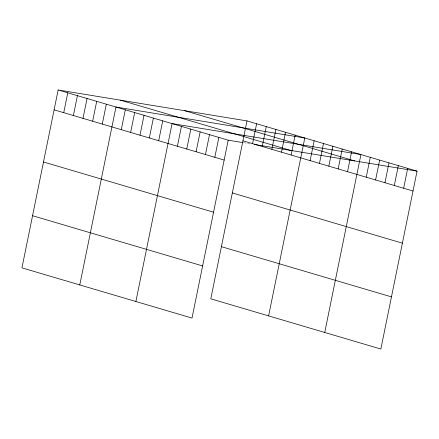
<?xml version="1.0" encoding="UTF-8"?>
<svg xmlns="http://www.w3.org/2000/svg" width="439" height="439" viewBox="0 0 439 439"><rect width="100%" height="100%" fill="white"/><g stroke="black" fill="none" stroke-linecap="round" stroke-linejoin="round"><path stroke-width="0.33" stroke-dasharray="2.19 1.65" d="M243.788 142.735L250.927 143.904"/><path stroke-width="0.66" d="M58.146 89.962L21.95 267.861L192.013 318.083L228.209 140.178L58.146 89.962L246.987 120.917L417.05 171.139L380.854 349.038L210.791 298.822L246.987 120.917M63.737 112.68L67.782 92.805M73.373 115.528L77.418 95.653M83.009 118.376L87.054 98.495M92.651 121.219L96.69 101.343M102.287 124.067L106.331 104.191M79.772 284.938L115.967 107.034L304.809 137.994L268.613 315.893M121.274 129.675L125.318 109.799M130.63 132.435L134.674 112.56M139.981 135.196L144.025 115.32M149.337 137.961L153.381 118.086M158.688 140.721L162.732 120.846M135.892 301.511L172.088 123.606L360.929 154.566L324.734 332.466M177.394 146.247L181.439 126.372M186.751 149.008L190.795 129.132M196.101 151.768L200.146 131.892M205.457 154.533L209.502 134.658M214.808 157.294L218.852 137.418M252.579 143.641L256.623 123.765M262.215 146.483L266.259 126.608M271.856 149.331L275.895 129.456M281.492 152.179L285.537 132.298M291.128 155.022L295.173 135.146M310.121 160.63L314.159 140.754M319.471 163.39L323.516 143.515M328.827 166.156L332.866 146.28M338.178 168.916L342.222 149.041M347.534 171.676L351.573 151.801M366.241 177.202L370.28 157.327M375.592 179.963L379.636 160.087M384.948 182.728L388.987 162.853M394.299 185.488L398.343 165.613M403.655 188.249L407.694 168.373M228.209 140.178L243.14 142.626M254.176 144.436L417.05 171.139M184.671 110.699L354.734 160.921M120.462 100.174L290.525 150.396M242.943 140.793L413.006 191.014M54.101 109.838L224.164 160.054M232.335 192.94L402.398 243.162M43.488 161.986L213.552 212.207M221.404 246.674L391.467 296.89M32.557 215.714L202.62 265.935"/></g></svg>
